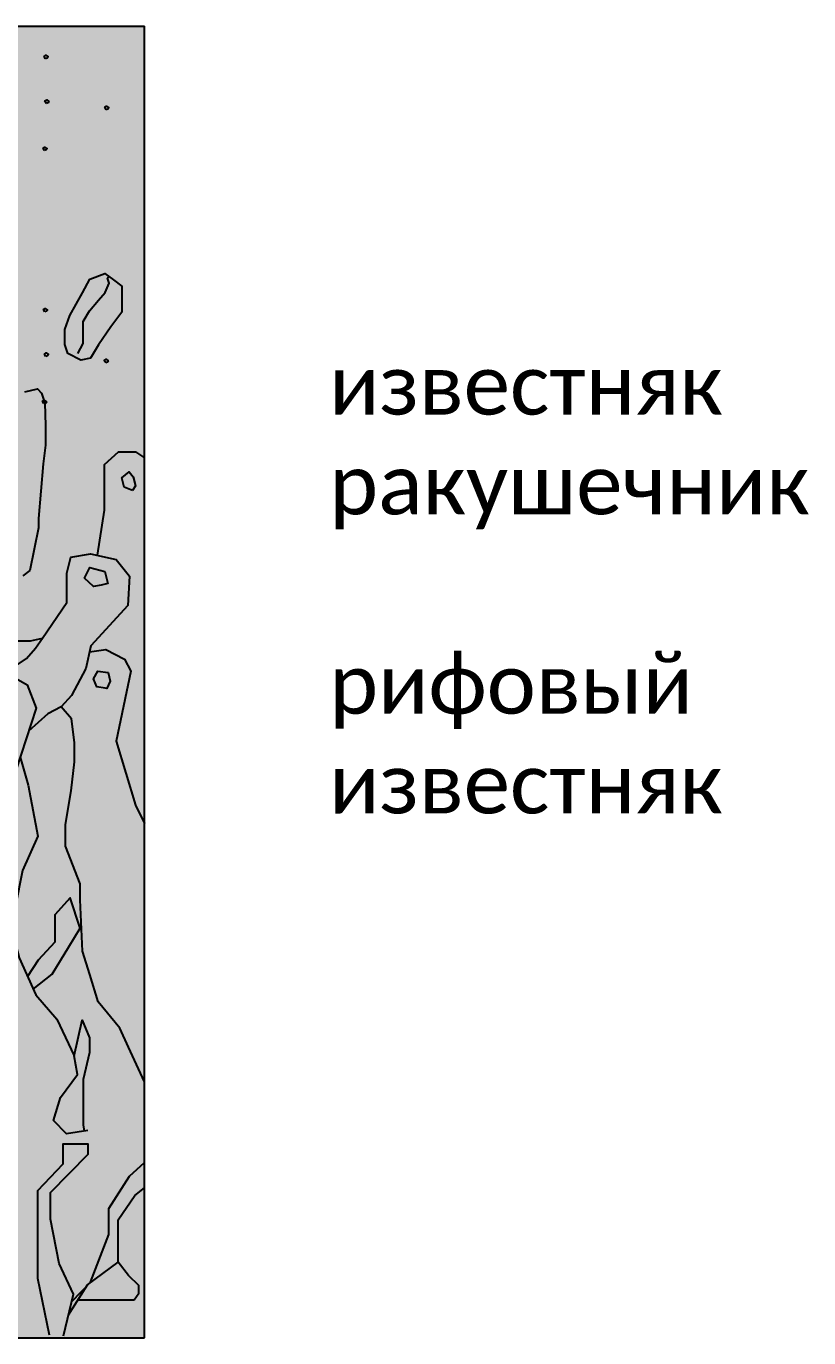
# Model space of a CAD drawing. Header units: millimetres. Extents: x 39 to 1913, y -1214 to 273.
# Drawn here: x 1410 to 1449.3, y 130.5 to 196.3 of the extents above; entities that cross this region are included whole.
import ezdxf

# ---------------------------------------------------------------- set-up
doc = ezdxf.new("R2010")
doc.units = ezdxf.units.MM
doc.styles.get("Standard").update_dxf_attribs({"font": 'arial.ttf'})

msp = doc.modelspace()

# ---------------------------------------------------------------- hatches: boundary and pattern name
at = {"transparency": 33554470}
h = msp.add_hatch(color=33, dxfattribs=at)
h.dxf.hatch_style = 1
h.paths.add_polyline_path([(1415.963, 196.321), (1340.963, 196.321), (1340.963, 130.539), (1415.963, 130.539)])

# ---------------------------------------------------------------- linework, layer by layer
at = {"color": 252}
for points in [[(1340.963, 196.321), (1415.963, 196.321)], [(1415.963, 130.539), (1415.963, 196.321)], [(1410.996, 194.689), (1410.922, 194.81), (1411.011, 194.864), (1411.122, 194.783), (1411.079, 194.719), (1410.996, 194.689)], [(1411.042, 192.453), (1410.969, 192.574), (1411.057, 192.628), (1411.168, 192.548), (1411.126, 192.483), (1411.042, 192.453)], [(1414.043, 192.136), (1413.969, 192.257), (1414.058, 192.311), (1414.169, 192.23), (1414.126, 192.166), (1414.043, 192.136)], [(1410.947, 190.089), (1410.874, 190.21), (1410.962, 190.263), (1411.073, 190.183), (1411.031, 190.119), (1410.947, 190.089)], [(1413.258, 179.667), (1412.771, 179.57), (1412.114, 179.91), (1411.968, 180.36), (1411.968, 181.103), (1412.224, 181.808), (1412.844, 182.952), (1413.218, 183.64), (1413.976, 183.925), (1414.402, 183.609), (1414.832, 183.29), (1414.832, 182.903), (1414.832, 181.979), (1414.268, 181.236), (1413.648, 180.336), (1413.258, 179.667)], [(1412.613, 179.898), (1412.893, 180.409), (1412.893, 181.115), (1412.893, 181.516), (1413.197, 182.039), (1413.66, 182.575), (1413.993, 182.96), (1414.189, 183.426), (1414.104, 183.693), (1414.169, 183.782)], [(1410.97, 181.993), (1410.897, 182.114), (1410.985, 182.167), (1411.096, 182.087), (1411.053, 182.023), (1410.97, 181.993)], [(1411.017, 179.757), (1410.943, 179.878), (1411.032, 179.932), (1411.143, 179.851), (1411.1, 179.787), (1411.017, 179.757)], [(1414.017, 179.44), (1413.944, 179.561), (1414.032, 179.614), (1414.143, 179.534), (1414.1, 179.47), (1414.017, 179.44)], [(1409.967, 177.98), (1410.594, 178.133), (1410.789, 177.922), (1410.963, 177.407), (1410.989, 176.3), (1410.989, 175.303), (1410.883, 174.367), (1410.637, 171.625), (1410.637, 171.161), (1410.204, 169.023), (1409.86, 168.753)], [(1410.921, 177.392), (1410.848, 177.513), (1410.936, 177.567), (1411.047, 177.486), (1411.005, 177.422), (1410.921, 177.392)], [(1413.607, 169.785), (1413.949, 172.051), (1413.949, 173.34), (1413.949, 174.347), (1414.652, 174.98), (1415.519, 174.98), (1415.963, 174.675)], [(1415.358, 173.036), (1414.943, 173.198), (1414.828, 173.67), (1415.191, 173.975), (1415.401, 173.725), (1415.513, 173.272), (1415.358, 173.036)], [(1409.005, 163.899), (1410.036, 164.607), (1410.499, 165.124), (1410.847, 165.632), (1412.067, 167.413), (1412.067, 168.881), (1412.269, 169.698), (1413.259, 169.861), (1414.548, 169.58), (1415.21, 168.736), (1415.129, 167.275), (1413.277, 165.242), (1413.023, 164.108), (1412.305, 162.756), (1411.788, 162.184), (1411.107, 161.83), (1410.148, 160.964)], [(1413.785, 168.282), (1413.404, 168.219), (1412.95, 168.645), (1413.222, 169.181), (1413.967, 168.972), (1414.13, 168.373), (1413.785, 168.282)], [(1409.074, 165.488), (1410.241, 165.488), (1410.847, 165.632)], [(1413.211, 164.947), (1414.021, 165.054), (1414.959, 164.581), (1415.269, 163.97), (1414.533, 160.463), (1415.023, 158.855), (1415.511, 157.252), (1415.963, 156.339)], [(1408.405, 164.238), (1410.08, 163.291), (1410.524, 162.112), (1409.519, 159.042)], [(1413.996, 163.119), (1413.578, 163.182), (1413.406, 163.583), (1413.618, 163.972), (1414.133, 163.898), (1414.242, 163.469), (1414.076, 163.108), (1413.996, 163.119)], [(1415.963, 143.368), (1415.163, 145.107), (1414.717, 146.075), (1413.646, 147.395), (1413.215, 148.762), (1412.847, 149.93), (1412.739, 152.507), (1412.739, 153.31), (1411.994, 155.192), (1411.994, 156.281), (1412.292, 157.966), (1412.456, 159.427), (1412.456, 160.397), (1412.307, 161.59), (1411.788, 162.184)], [(1409.724, 159.667), (1410.134, 158.249), (1410.612, 155.691), (1409.847, 153.971), (1409.489, 152.202), (1409.27, 151.123), (1409.68, 149.597), (1410.517, 147.733), (1411.569, 146.515), (1411.999, 145.606), (1412.435, 144.687)], [(1410.383, 148.031), (1411.324, 148.774), (1412.164, 150.141), (1412.74, 151.079), (1412.236, 152.612), (1412.236, 152.612), (1411.468, 151.748), (1411.468, 150.381), (1410.628, 149.47), (1410.098, 148.665)], [(1413.124, 140.931), (1412.044, 140.764), (1411.396, 141.435), (1411.756, 142.586), (1412.596, 143.738), (1412.435, 144.687), (1412.836, 146.472), (1412.836, 146.472), (1413.196, 145.584), (1413.196, 144.841), (1412.884, 143.498), (1412.884, 142.323), (1412.884, 141.219), (1412.933, 140.902)], [(1411.905, 130.644), (1412.405, 132.719), (1411.674, 134.256), (1411.251, 136.485), (1411.251, 137.831), (1413.135, 139.752), (1413.135, 140.252), (1411.866, 140.252), (1411.866, 139.253), (1410.598, 137.907), (1410.598, 136.447), (1410.598, 134.487), (1410.598, 133.526), (1411.174, 130.682)], [(1412.316, 132.353), (1413.25, 133.334), (1414.173, 135.717), (1414.173, 137.023), (1415.211, 138.638), (1415.963, 139.329)], [(1412.155, 131.681), (1413.111, 133.187), (1414.634, 134.333), (1414.634, 136.447), (1415.48, 137.677), (1415.963, 138.061)], [(1415.442, 132.434), (1415.672, 132.78), (1415.672, 133.167), (1415.153, 133.667), (1414.634, 134.333)], [(1412.633, 132.434), (1413.635, 132.434), (1414.365, 132.434), (1415.442, 132.434)], [(1340.963, 130.539), (1415.963, 130.539)]]:
    msp.add_lwpolyline(points, dxfattribs=at)

# ---------------------------------------------------------------- texts
at = {"color": 252, "insert": (1425.224, 179.839), "char_height": 3, "attachment_point": 1}
msp.add_mtext_dynamic_manual_height_columns('{\\fCalibri Light|b0|i0|c204|p34;известняк \\Pракушечник\\P\\Pрифовый \\Pизвестняк}', width=95.95953, gutter_width=12.5, heights=[0], dxfattribs=at)

doc.saveas('drawing.dxf')
